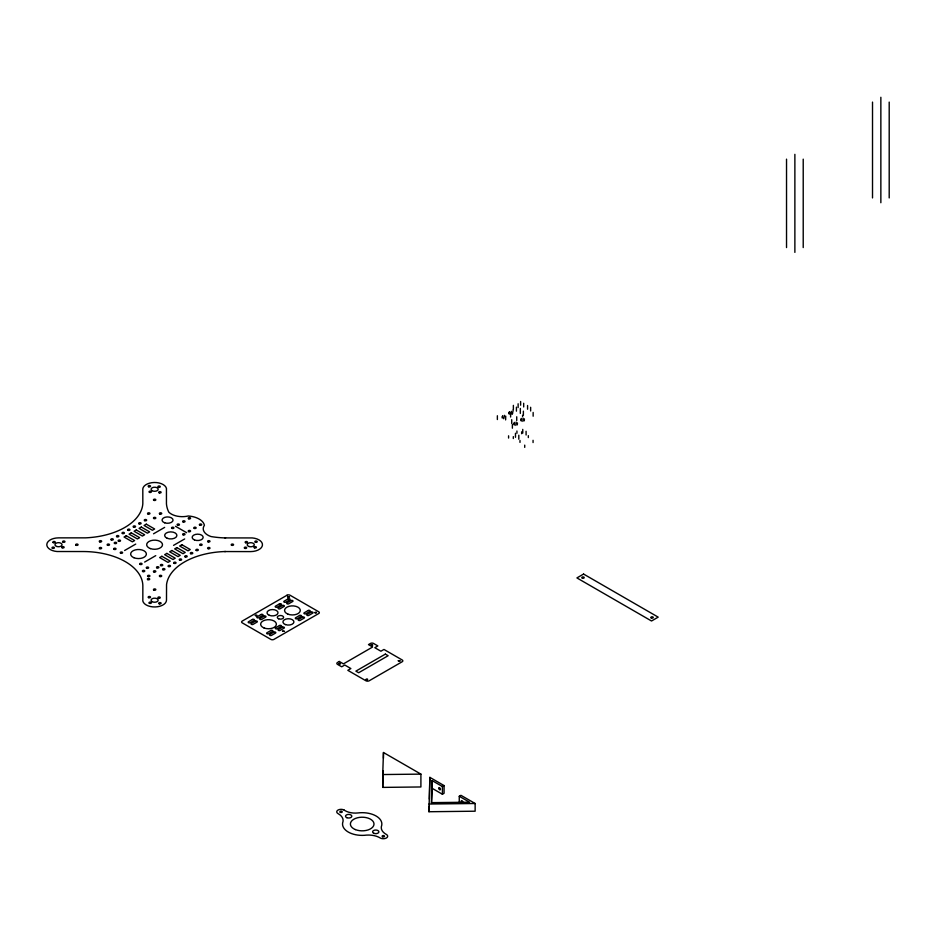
<?xml version="1.0" encoding="UTF-8"?>
<svg xmlns="http://www.w3.org/2000/svg" width="936" height="936" viewBox="0 0 936 936"><rect width="100%" height="100%" fill="white"/><g stroke="black" fill="none" stroke-linecap="round" stroke-linejoin="round"><path stroke-width="1.4" d="M513.373 409.395L513.373 405.37M516.426 411.161L516.426 407.137M520.322 413.408L520.357 408.435M520.627 405.206L520.627 401.497M523.376 415.175L523.376 411.15M523.68 406.973L523.68 403.264M527.576 409.219L527.576 405.51M530.642 410.986L530.642 407.277M382.719 774.552L383.467 752.509L420.907 774.119L420.907 786.965L382.719 787.398L382.719 774.552L420.907 774.119M382.719 787.398L383.28 770.866M459.26 802.69L459.26 796.267L460.933 795.308L475.137 803.509L475.137 811.208L428.957 811.734L429.858 777.36L444.073 785.573L444.073 793.272L442.4 794.243L432.116 788.299L432.116 780.589L442.4 786.532L444.073 785.573M428.957 811.734L429.144 806.118M429.39 799.11L429.858 777.36M432.116 780.589L431.367 802.643L469.556 802.21L459.26 796.267M431.601 803.451L432.116 788.299M124.605 550.508L135.732 544.085M153.527 533.801L164.654 527.389M144.635 562.068L155.75 555.645M173.558 545.36L184.673 538.949M225.599 551.515L223.762 551.585A61.846 35.708 0 0 0 166.549 584.614L166.491 600.198A11.899 6.868 0 0 1 155.364 606.949A11.899 6.868 0 0 1 142.834 601.064L142.845 585.702A59.787 34.515 0 0 0 83.678 551.538L57.014 551.515A11.899 6.868 0 0 1 46.823 544.284A11.899 6.868 0 0 1 58.523 537.861L85.504 537.849A61.834 35.697 0 0 0 142.822 503.767L142.81 488.838A11.899 6.868 0 0 1 154.276 482.496A11.899 6.868 0 0 1 166.444 488.393L166.444 503.779A61.846 35.708 0 0 0 168.796 512.144A15.584 8.997 0 0 0 188.288 515.982A18.498 10.682 0 0 1 204.422 525.295A15.631 9.021 0 0 0 211.045 536.562L211.115 536.574A61.846 35.708 0 0 0 223.762 537.872L225.599 537.931M428.957 804.024L475.137 803.509M224.886 537.907L252.264 537.931A11.899 6.868 0 0 1 262.443 545.173A11.899 6.868 0 0 1 250.743 551.596L224.581 551.55M175.5 526.266L186.627 532.678M526.079 431.297L526.102 435.006M522.744 429.378L522.768 433.087M889.2 102.094L889.2 197.929M880.858 97.274L880.858 202.738M872.516 102.094L872.516 197.929M803.217 159.155L803.217 247.572M794.875 154.335L794.875 252.381M786.532 159.155L786.532 247.572M533.146 412.437L533.146 416.216M533.064 440.306L533.064 442.552M528.337 435.649L528.337 437.58M524.722 445.126L524.722 447.373M524.359 418.837L524.359 420.112M523.879 419.866L523.879 421.153M523.048 418.076L523.048 419.363M522.569 415.315L522.569 416.602M522.101 420.135L522.101 421.422M521.656 431.8L521.656 433.731M521.27 418.357L521.27 419.644M520.79 419.386L520.79 420.673M519.983 440.47L519.983 442.4M518.813 435.193L518.813 439.218M518.123 403.767L518.123 407.546M517.409 422.85L517.409 424.137M516.929 423.879L516.929 425.166M516.929 430.993L516.929 433.239M516.73 416.766L516.73 420.556M516.099 422.089L516.099 423.376M515.479 433.263L515.479 437.287M515.139 424.148L515.139 425.435M514.32 422.37L514.32 423.657M513.841 423.4L513.841 424.687M513.314 436.621L513.314 438.539M513.115 409.863L513.115 411.15M512.682 412.086L512.682 413.373M512.203 413.115L512.203 414.402M512.378 424.417L512.378 428.208M511.723 419.656L511.723 423.446M511.372 411.337L511.372 412.624M510.611 413.232L510.611 417.023M510.412 413.396L510.412 414.683M509.582 411.618L509.582 412.893M509.114 412.647L509.114 413.923M508.95 412.273L508.95 413.56M508.587 435.813L508.587 438.06M505.732 416.099L505.615 419.913M505.253 417.14L505.253 418.415M504.422 415.35L504.422 416.637M503.463 417.409L503.463 418.696M502.632 415.631L502.632 416.906M502.152 416.66L502.152 417.936M497.367 415.748L497.367 419.539M442.4 786.532L442.4 794.243M383.467 752.509L383.467 758.218M462.045 802.69A1.182 0.679 60 0 1 461.226 801.087A1.182 0.679 60 0 1 462.325 800.982A1.182 0.679 60 0 1 462.77 802.62M282.555 631.227L284.509 631.332L282.567 631.157M287.551 596.875L289.516 596.981L287.574 596.805M314.812 612.6C316.614 614.753 317.292 610.693 314.812 612.6M366.023 679.431C367.883 681.572 368.456 677.535 366.023 679.431M371.03 645.068C373.008 647.185 373.417 643.172 371.03 645.068M398.28 660.804L400.245 660.91L398.303 660.734M255.306 615.455C256.838 617.643 258.02 613.759 255.329 615.397M338.785 663.659C340.435 665.87 341.383 661.834 338.785 663.659M126.278 535.731L124.055 537.018L132.397 541.839L134.62 540.552L126.278 535.731M131.286 532.841L129.063 534.128L137.405 538.949L139.628 537.662L131.286 532.841M136.293 529.952L134.07 531.238L142.412 536.059L144.635 534.772L136.293 529.952M141.301 527.062L139.066 528.349L147.408 533.169L149.643 531.882L141.301 527.062M146.297 524.172L144.074 525.459L152.416 530.279L154.639 528.992L146.297 524.172M161.869 556.288L159.646 557.563L167.989 562.384L170.212 561.097L161.869 556.288M166.877 553.398L164.654 554.674L172.996 559.494L175.219 558.207L166.877 553.398M171.885 550.508L169.662 551.784L178.004 556.604L180.227 555.317L171.885 550.508M176.892 547.618L174.669 548.894L183.011 553.714L185.234 552.427L176.892 547.618M181.9 544.729L179.665 546.004L188.007 550.824L190.242 549.537L181.9 544.729M287.001 595.237L242.237 621.083A2.164 1.252 0 0 0 242.237 622.85L270.878 639.393A2.164 1.252 0 0 0 273.932 639.393L318.708 613.548A2.164 1.252 0 0 0 318.708 611.781L290.066 595.237A2.164 1.252 0 0 0 287.001 595.237M252.439 619.468L248.543 621.726A1.182 0.679 0 0 0 248.543 622.686A1.182 0.679 0 0 0 250.216 622.686L254.112 620.439A1.182 0.679 0 0 0 254.112 619.468A1.182 0.679 0 0 0 252.439 619.468M261.062 614.496L257.166 616.742A1.182 0.679 0 0 0 257.166 617.702A1.182 0.679 0 0 0 258.839 617.702L262.724 615.455A1.182 0.679 0 0 0 262.724 614.496A1.182 0.679 0 0 0 261.062 614.496M279.443 603.884L275.558 606.13A1.182 0.679 0 0 0 275.558 607.09A1.182 0.679 0 0 0 277.22 607.09L281.116 604.843A1.182 0.679 0 0 0 281.116 603.884A1.182 0.679 0 0 0 279.443 603.884M288.066 598.9L284.17 601.146A1.182 0.679 0 0 0 284.17 602.117A1.182 0.679 0 0 0 285.843 602.117L289.739 599.871A1.182 0.679 0 0 0 289.739 598.9A1.182 0.679 0 0 0 288.066 598.9M255.329 621.141L251.433 623.388A1.182 0.679 0 0 0 251.433 624.359A1.182 0.679 0 0 0 253.106 624.359L257.002 622.101A1.182 0.679 0 0 0 257.002 621.141A1.182 0.679 0 0 0 255.329 621.141M263.952 616.169L260.056 618.415A1.182 0.679 0 0 0 260.056 619.375A1.182 0.679 0 0 0 261.729 619.375L265.625 617.128A1.182 0.679 0 0 0 265.625 616.169A1.182 0.679 0 0 0 263.952 616.169M282.333 605.545L278.448 607.803A1.182 0.679 0 0 0 278.448 608.763A1.182 0.679 0 0 0 280.11 608.763L284.006 606.516A1.182 0.679 0 0 0 284.006 605.545A1.182 0.679 0 0 0 282.333 605.545M290.956 600.573L287.059 602.819A1.182 0.679 0 0 0 287.059 603.778A1.182 0.679 0 0 0 288.733 603.778L292.629 601.532A1.182 0.679 0 0 0 292.629 600.573A1.182 0.679 0 0 0 290.956 600.573M270.878 630.501L266.982 632.748A1.182 0.679 0 0 0 266.982 633.719A1.182 0.679 0 0 0 268.655 633.719L272.54 631.472A1.182 0.679 0 0 0 272.54 630.501A1.182 0.679 0 0 0 270.878 630.501M279.501 625.529L275.605 627.775A1.182 0.679 0 0 0 275.605 628.735A1.182 0.679 0 0 0 277.267 628.735L281.163 626.488A1.182 0.679 0 0 0 281.163 625.529A1.182 0.679 0 0 0 279.501 625.529M299.543 615.49L295.647 617.737A1.182 0.679 0 0 0 295.647 618.696A1.182 0.679 0 0 0 297.32 618.696L301.216 616.45A1.182 0.679 0 0 0 301.216 615.49A1.182 0.679 0 0 0 299.543 615.49M308.166 610.506L304.27 612.752A1.182 0.679 0 0 0 304.27 613.723A1.182 0.679 0 0 0 305.943 613.723L309.839 611.465A1.182 0.679 0 0 0 309.839 610.506A1.182 0.679 0 0 0 308.166 610.506M273.768 632.174L269.872 634.421A1.182 0.679 0 0 0 269.872 635.38A1.182 0.679 0 0 0 271.545 635.38L275.441 633.134A1.182 0.679 0 0 0 275.441 632.174A1.182 0.679 0 0 0 273.768 632.174M282.391 627.202L278.495 629.448A1.182 0.679 0 0 0 278.495 630.408A1.182 0.679 0 0 0 280.168 630.408L284.053 628.161A1.182 0.679 0 0 0 284.053 627.202A1.182 0.679 0 0 0 282.391 627.202M302.433 617.152L298.549 619.398A1.182 0.679 0 0 0 298.549 620.369A1.182 0.679 0 0 0 300.21 620.369L304.106 618.123A1.182 0.679 0 0 0 304.106 617.152A1.182 0.679 0 0 0 302.433 617.152M311.056 612.179L307.16 614.425A1.182 0.679 0 0 0 307.16 615.385A1.182 0.679 0 0 0 308.833 615.385L312.729 613.138A1.182 0.679 0 0 0 312.729 612.179A1.182 0.679 0 0 0 311.056 612.179M339.265 661.459L337.533 662.466A2.363 1.357 0 0 0 337.533 664.385L341.698 666.795L344.764 665.028L350.883 668.561L347.818 670.328L365.894 680.764A2.363 1.357 0 0 0 369.229 680.764L402.188 661.74A2.164 1.252 0 0 0 402.188 659.974L383.971 649.455L380.905 651.222L374.798 647.689L377.851 645.922L373.546 643.442A2.164 1.252 0 0 0 370.48 643.442L368.468 644.6L372.633 647.01L343.442 663.87L339.265 661.459M385.363 654.112L355.879 671.135L358.663 672.738L388.136 655.715L385.363 654.112M583.584 574.06L576.915 577.921L651.526 621.001L658.195 617.14L583.584 574.06M344.12 810.061L343.921 809.956A4.329 2.492 0 0 0 337.826 810.178A4.329 2.492 0 0 0 338.2 813.7A16.415 9.477 0 0 1 343.009 821.551A19.668 11.349 0 0 0 366.491 835.111A16.298 9.407 0 0 1 380.285 837.989L380.472 838.106A4.329 2.492 0 0 0 386.392 837.989A4.329 2.492 0 0 0 386.58 834.573L386.392 834.467A16.298 9.407 0 0 1 381.385 826.5A19.668 11.349 0 0 0 357.915 812.951A14.297 8.26 0 0 1 344.974 810.611L344.12 810.061M582.391 578.167A1.182 0.679 0 0 0 584.204 577.629A1.182 0.679 0 0 0 582.485 576.997A1.182 0.679 0 0 0 582.391 578.167M651.257 617.947A1.182 0.679 0 0 0 653.223 617.631A1.182 0.679 0 0 0 651.76 616.812A1.182 0.679 0 0 0 651.257 617.947M382.707 836.807A1.182 0.679 0 0 0 384.509 836.246A1.182 0.679 0 0 0 382.777 835.626A1.182 0.679 0 0 0 382.707 836.807M340.447 812.401A1.182 0.679 0 0 0 342.248 811.851A1.182 0.679 0 0 0 340.505 811.219A1.182 0.679 0 0 0 340.447 812.401M355.364 829.577A11.794 6.809 0 0 0 373.944 824.663A11.794 6.809 0 0 0 357.295 817.83A11.794 6.809 0 0 0 355.364 829.577M346.846 817.69A3.147 1.813 0 0 0 351.796 816.379A3.147 1.813 0 0 0 347.35 814.566A3.147 1.813 0 0 0 346.846 817.69M373.909 833.321A3.147 1.813 0 0 0 378.869 832.01A3.147 1.813 0 0 0 374.423 830.197A3.147 1.813 0 0 0 373.909 833.321M438.785 788.299A1.182 0.679 60 0 0 440.037 789.855A1.182 0.679 60 0 0 440.037 788.182A1.182 0.679 60 0 0 438.785 788.299M185.152 556.885A1.182 0.679 0 0 0 187.13 556.569A1.182 0.679 0 0 0 185.679 555.738A1.182 0.679 0 0 0 185.152 556.885M190.698 553.679A1.217 0.702 0 0 0 192.722 553.363A1.217 0.702 0 0 0 191.236 552.509A1.217 0.702 0 0 0 190.698 553.679M168.468 566.514A1.182 0.679 0 0 0 170.446 566.21A1.182 0.679 0 0 0 168.995 565.367A1.182 0.679 0 0 0 168.468 566.514M162.911 569.72A1.182 0.679 0 0 0 164.876 569.416A1.182 0.679 0 0 0 163.437 568.585A1.182 0.679 0 0 0 162.911 569.72M196.279 550.462A1.182 0.679 0 0 0 198.245 550.157A1.182 0.679 0 0 0 196.806 549.315A1.182 0.679 0 0 0 196.279 550.462M144.635 520.638A1.182 0.679 0 0 0 146.601 520.334A1.182 0.679 0 0 0 145.162 519.503A1.182 0.679 0 0 0 144.635 520.638M139.066 523.856A1.182 0.679 0 0 0 141.043 523.552A1.182 0.679 0 0 0 139.604 522.709A1.182 0.679 0 0 0 139.066 523.856M133.509 527.062A1.182 0.679 0 0 0 135.486 526.757A1.182 0.679 0 0 0 134.035 525.927A1.182 0.679 0 0 0 133.509 527.062M127.951 530.279A1.182 0.679 0 0 0 129.917 529.963A1.182 0.679 0 0 0 128.478 529.132A1.182 0.679 0 0 0 127.951 530.279M122.441 533.508A1.182 0.679 0 0 0 124.371 533.146A1.182 0.679 0 0 0 122.85 532.362A1.182 0.679 0 0 0 122.441 533.508M116.824 536.691A1.182 0.679 0 0 0 118.802 536.386A1.182 0.679 0 0 0 117.351 535.556A1.182 0.679 0 0 0 116.824 536.691M111.255 539.908A1.193 0.69 0 0 0 113.244 539.604A1.193 0.69 0 0 0 111.793 538.762A1.193 0.69 0 0 0 111.255 539.908M118.498 541.195A1.182 0.679 0 0 0 120.463 540.891A1.182 0.679 0 0 0 119.024 540.049A1.182 0.679 0 0 0 118.498 541.195M114.602 543.442A1.182 0.679 0 0 0 116.579 543.137A1.182 0.679 0 0 0 115.128 542.295A1.182 0.679 0 0 0 114.602 543.442M160.758 565.59A1.182 0.679 0 0 0 162.735 565.285A1.182 0.679 0 0 0 161.284 564.455A1.182 0.679 0 0 0 160.758 565.59M156.862 567.836A1.182 0.679 0 0 0 158.839 567.532A1.182 0.679 0 0 0 157.4 566.701A1.182 0.679 0 0 0 156.862 567.836M177.688 525.248A1.182 0.679 0 0 0 179.455 524.651A1.182 0.679 0 0 0 177.688 524.066A1.182 0.679 0 0 0 177.688 525.248M158.5 487.27A1.182 0.679 0 0 0 160.267 486.685A1.182 0.679 0 0 0 158.5 486.088A1.182 0.679 0 0 0 158.5 487.27M159.331 492.898A1.182 0.679 0 0 0 161.109 492.301A1.182 0.679 0 0 0 159.331 491.716A1.182 0.679 0 0 0 159.331 492.898M153.808 518.497A1.182 0.679 0 0 0 155.785 518.193A1.182 0.679 0 0 0 154.335 517.362A1.182 0.679 0 0 0 153.808 518.497M62.115 547.759A1.182 0.679 0 0 0 64.093 547.455A1.182 0.679 0 0 0 62.653 546.624A1.182 0.679 0 0 0 62.115 547.759M149.608 492.406A1.182 0.679 0 0 0 151.375 491.821A1.182 0.679 0 0 0 149.608 491.236A1.182 0.679 0 0 0 149.608 492.406M149.362 603.24A1.182 0.679 0 0 0 151.328 602.936A1.182 0.679 0 0 0 149.889 602.105A1.182 0.679 0 0 0 149.362 603.24M148.52 597.624A1.182 0.679 0 0 0 150.497 597.32A1.182 0.679 0 0 0 149.058 596.489A1.182 0.679 0 0 0 148.52 597.624M245.723 542.763A1.182 0.679 0 0 0 247.49 542.178A1.182 0.679 0 0 0 245.723 541.593A1.182 0.679 0 0 0 245.723 542.763M200.351 545.337A1.182 0.679 0 0 0 202.117 544.752A1.182 0.679 0 0 0 200.351 544.155A1.182 0.679 0 0 0 200.351 545.337M248.999 546.519A3.545 2.047 0 0 0 254.299 544.752A3.545 2.047 0 0 0 248.999 542.974A3.545 2.047 0 0 0 248.999 546.519M255.458 542.283A1.182 0.679 0 0 0 257.224 541.698A1.182 0.679 0 0 0 255.458 541.102A1.182 0.679 0 0 0 255.458 542.283M254.381 547.794A1.182 0.679 0 0 0 256.347 547.49A1.182 0.679 0 0 0 254.908 546.659A1.182 0.679 0 0 0 254.381 547.794M244.647 548.285A1.182 0.679 0 0 0 246.624 547.97A1.182 0.679 0 0 0 245.173 547.139A1.182 0.679 0 0 0 244.647 548.285M188.815 531.671A1.182 0.679 0 0 0 190.581 531.075A1.182 0.679 0 0 0 188.815 530.49A1.182 0.679 0 0 0 188.815 531.671M150.427 548.601A7.921 4.575 0 0 0 162.501 544.834A7.921 4.575 0 0 0 150.825 540.68A7.921 4.575 0 0 0 150.427 548.601M63.203 542.248A1.182 0.679 0 0 0 64.97 541.663A1.182 0.679 0 0 0 63.203 541.066A1.182 0.679 0 0 0 63.203 542.248M172.037 528.419A1.182 0.679 0 0 0 173.897 527.927A1.182 0.679 0 0 0 172.224 527.249A1.182 0.679 0 0 0 172.037 528.419M133.953 557.739A7.862 4.54 0 0 0 146.344 554.463A7.862 4.54 0 0 0 135.24 549.912A7.862 4.54 0 0 0 133.953 557.739M167.228 538.294A6.119 3.533 0 0 0 176.869 535.743A6.119 3.533 0 0 0 168.223 532.198A6.119 3.533 0 0 0 167.228 538.294M120.592 553.153A1.182 0.679 0 0 0 122.557 552.837A1.182 0.679 0 0 0 121.118 552.006A1.182 0.679 0 0 0 120.592 553.153M140.049 564.385A1.182 0.679 0 0 0 142.026 564.08A1.182 0.679 0 0 0 140.576 563.25A1.182 0.679 0 0 0 140.049 564.385M114.016 549.35A1.182 0.679 0 0 0 115.982 549.046A1.182 0.679 0 0 0 114.543 548.215A1.182 0.679 0 0 0 114.016 549.35M183.152 534.842A1.182 0.679 0 0 0 185.012 534.351A1.182 0.679 0 0 0 183.351 533.672A1.182 0.679 0 0 0 183.152 534.842M199.696 525.131A1.182 0.679 0 0 0 201.661 524.827A1.182 0.679 0 0 0 200.222 523.996A1.182 0.679 0 0 0 199.696 525.131M159.331 603.837A1.182 0.679 0 0 0 161.109 603.24A1.182 0.679 0 0 0 159.331 602.655A1.182 0.679 0 0 0 159.331 603.837M208.12 541.874A1.182 0.679 0 0 0 209.98 541.382A1.182 0.679 0 0 0 208.307 540.704A1.182 0.679 0 0 0 208.12 541.874M148.122 576.541A1.182 0.679 0 0 0 149.924 575.991A1.182 0.679 0 0 0 148.192 575.371A1.182 0.679 0 0 0 148.122 576.541M208.201 548.718A1.182 0.679 0 0 0 209.98 548.133A1.182 0.679 0 0 0 208.213 547.537A1.182 0.679 0 0 0 208.201 548.718M164.736 522.826A5.511 3.182 0 0 0 173.055 520.135A5.511 3.182 0 0 0 164.853 517.327A5.511 3.182 0 0 0 164.736 522.826M183.245 522.031A1.182 0.679 0 0 0 185.024 521.446A1.182 0.679 0 0 0 183.245 520.849A1.182 0.679 0 0 0 183.245 522.031M159.916 576.541A1.182 0.679 0 0 0 161.717 575.991A1.182 0.679 0 0 0 159.986 575.371A1.182 0.679 0 0 0 159.916 576.541M159.857 514.039A1.182 0.679 0 0 0 161.717 513.548A1.182 0.679 0 0 0 160.056 512.858A1.182 0.679 0 0 0 159.857 514.039M148.063 514.039A1.182 0.679 0 0 0 149.924 513.548A1.182 0.679 0 0 0 148.251 512.858A1.182 0.679 0 0 0 148.063 514.039M158.5 598.221A1.182 0.679 0 0 0 160.267 597.624A1.182 0.679 0 0 0 158.5 597.039A1.182 0.679 0 0 0 158.5 598.221M99.754 548.671A1.182 0.679 0 0 0 101.638 548.215A1.182 0.679 0 0 0 100.012 547.501A1.182 0.679 0 0 0 99.754 548.671M52.393 548.239A1.182 0.679 0 0 0 54.358 547.934A1.182 0.679 0 0 0 52.919 547.104A1.182 0.679 0 0 0 52.393 548.239M174.248 563.402A1.182 0.679 0 0 0 176.038 562.84A1.182 0.679 0 0 0 174.307 562.22A1.182 0.679 0 0 0 174.248 563.402M179.759 560.173A1.182 0.679 0 0 0 181.607 559.669A1.182 0.679 0 0 0 179.923 558.991A1.182 0.679 0 0 0 179.759 560.173M99.848 541.897A1.182 0.679 0 0 0 101.65 541.336A1.182 0.679 0 0 0 99.906 540.715A1.182 0.679 0 0 0 99.848 541.897M194.477 539.932A5.499 3.182 0 0 0 203.147 537.638A5.499 3.182 0 0 0 195.378 534.444A5.499 3.182 0 0 0 194.477 539.932M146.87 568.292A1.182 0.679 0 0 0 148.637 567.696A1.182 0.679 0 0 0 146.87 567.111A1.182 0.679 0 0 0 146.87 568.292M152.123 601.649A3.545 2.047 0 0 0 158.044 600.736A3.545 2.047 0 0 0 153.715 598.233A3.545 2.047 0 0 0 152.123 601.649M188.815 518.825A1.182 0.679 0 0 0 190.581 518.228A1.182 0.679 0 0 0 188.815 517.643A1.182 0.679 0 0 0 188.815 518.825M194.372 528.454A1.182 0.679 0 0 0 196.139 527.869A1.182 0.679 0 0 0 194.372 527.272A1.182 0.679 0 0 0 194.372 528.454M148.766 486.79A1.182 0.679 0 0 0 150.544 486.205A1.182 0.679 0 0 0 148.766 485.608A1.182 0.679 0 0 0 148.766 486.79M152.135 490.698A3.545 2.047 0 0 0 158.067 489.785A3.545 2.047 0 0 0 153.726 487.282A3.545 2.047 0 0 0 152.135 490.698M53.223 542.623A1.182 0.679 0 0 0 55.201 542.318A1.182 0.679 0 0 0 53.75 541.476A1.182 0.679 0 0 0 53.223 542.623M107.5 545.185A1.182 0.679 0 0 0 109.477 544.881A1.182 0.679 0 0 0 108.026 544.05A1.182 0.679 0 0 0 107.5 545.185M56.733 546.472A3.545 2.047 0 0 0 62.045 544.705A3.545 2.047 0 0 0 56.733 542.938A3.545 2.047 0 0 0 56.733 546.472M154.042 572.025A1.182 0.679 0 0 0 155.809 571.44A1.182 0.679 0 0 0 154.042 570.843A1.182 0.679 0 0 0 154.042 572.025M76.038 545.208A1.182 0.679 0 0 0 78.016 544.904A1.182 0.679 0 0 0 76.565 544.062A1.182 0.679 0 0 0 76.038 545.208M153.808 590.066A1.182 0.679 0 0 0 155.785 589.762A1.182 0.679 0 0 0 154.335 588.931A1.182 0.679 0 0 0 153.808 590.066M231.566 545.208A1.182 0.679 0 0 0 233.532 544.904A1.182 0.679 0 0 0 232.093 544.062A1.182 0.679 0 0 0 231.566 545.208M154.054 500.409A1.182 0.679 0 0 0 155.821 499.824A1.182 0.679 0 0 0 154.054 499.239A1.182 0.679 0 0 0 154.054 500.409M142.997 571.615A1.182 0.679 0 0 0 144.764 571.03A1.182 0.679 0 0 0 142.997 570.433A1.182 0.679 0 0 0 142.997 571.615M147.712 579.606A1.182 0.679 0 0 0 149.69 579.302A1.182 0.679 0 0 0 148.251 578.471A1.182 0.679 0 0 0 147.712 579.606M287.867 614.11A7.862 4.54 0 0 0 300.257 610.834A7.862 4.54 0 0 0 289.154 606.282A7.862 4.54 0 0 0 287.867 614.11M263.952 627.916A7.862 4.54 0 0 0 276.342 624.651A7.862 4.54 0 0 0 265.239 620.088A7.862 4.54 0 0 0 263.952 627.916M285.515 624.605A5.511 3.182 0 0 0 293.927 622.007A5.511 3.182 0 0 0 285.819 619.105A5.511 3.182 0 0 0 285.515 624.605M278.647 618.801A3.147 1.813 0 0 0 283.596 617.491A3.147 1.813 0 0 0 279.162 615.666A3.147 1.813 0 0 0 278.647 618.801M269.322 615.315A5.511 3.182 0 0 0 277.992 613.022A5.511 3.182 0 0 0 270.223 609.839A5.511 3.182 0 0 0 269.322 615.315"/></g></svg>
